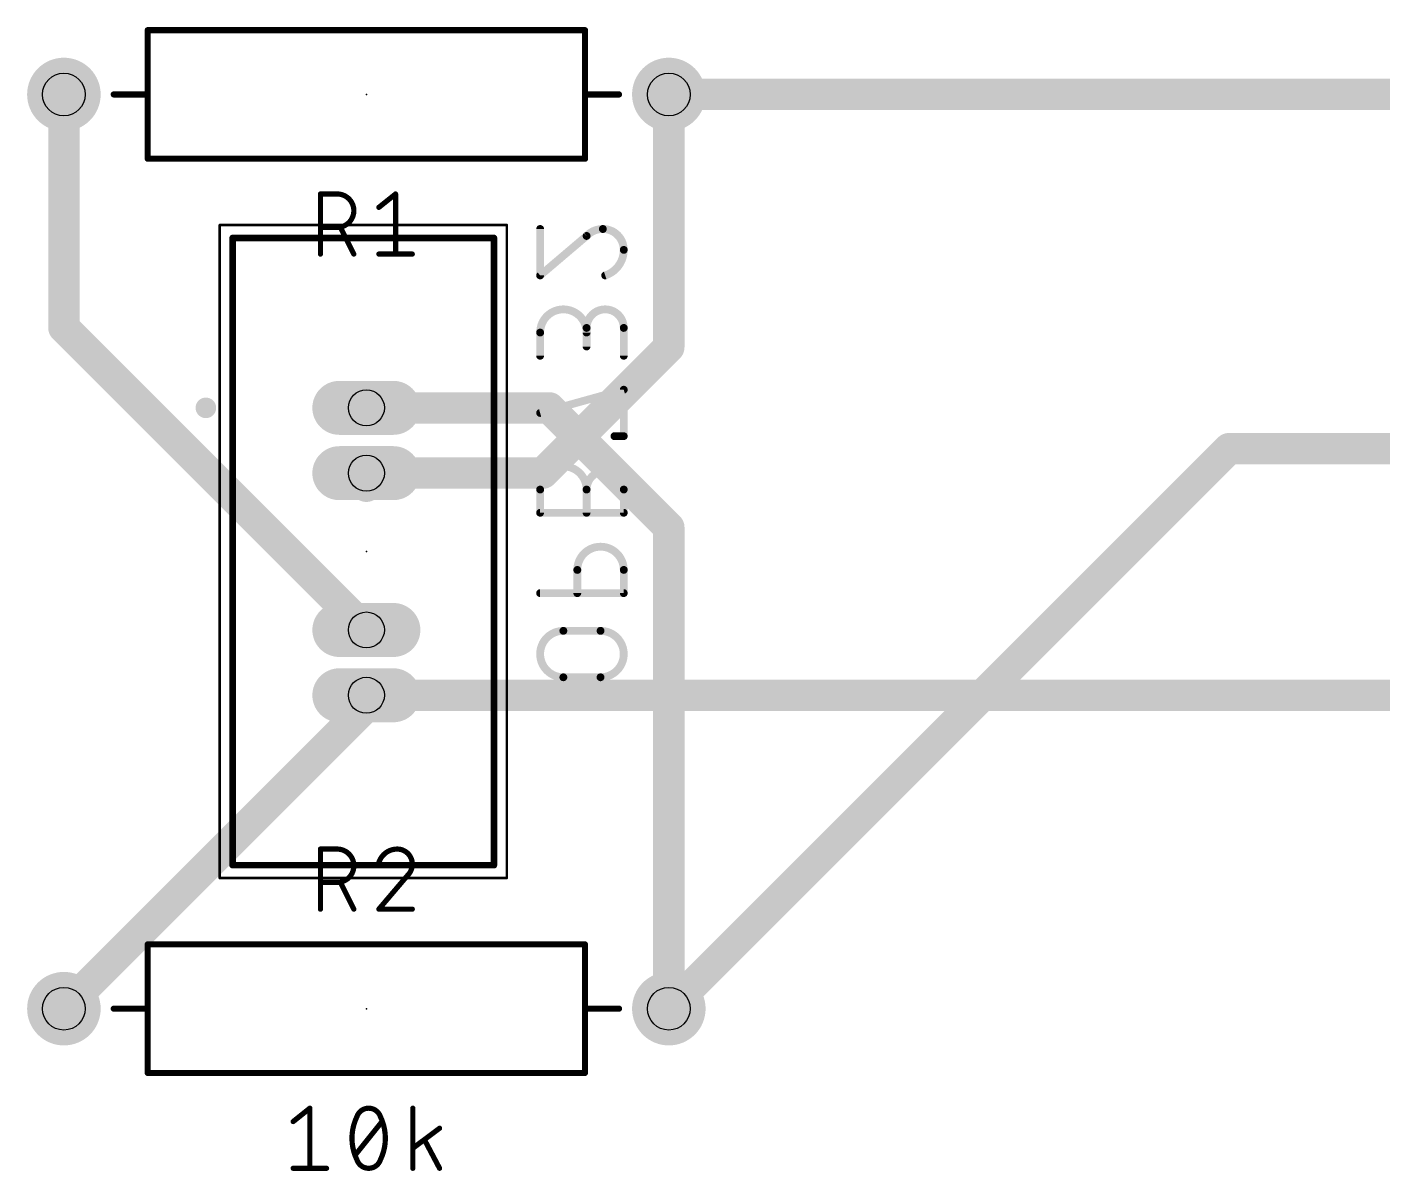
# Model space of a CAD drawing. Extents: x 3.1 to 87.1, y 1.2 to 85.5.
# Drawn here: x 34.04 to 60.4, y 27.32 to 49.57 of the extents above; entities that cross this region are included whole.
import ezdxf

# ---------------------------------------------------------------- set-up
doc = ezdxf.new("R2010")
doc.units = 0
for name, color, linetype in [('1', 12, 'CONTINUOUS'), ('16', 132, 'CONTINUOUS'), ('17', 110, 'CONTINUOUS'), ('21', 40, 'CONTINUOUS'), ('22', 6, 'CONTINUOUS'), ('23', 53, 'CONTINUOUS'), ('24', 53, 'CONTINUOUS'), ('25', 253, 'CONTINUOUS'), ('27', 253, 'CONTINUOUS'), ('28', 253, 'CONTINUOUS'), ('40', 132, 'CONTINUOUS'), ('44', 253, 'CONTINUOUS'), ('51', 253, 'CONTINUOUS'), ('52', 253, 'CONTINUOUS')]:
    doc.layers.add(name, color=color, linetype=linetype)

# ---------------------------------------------------------------- blocks, each defined once
blk = doc.blocks.new('ROUNDP')
at = {"const_width": 0.5}
blk.add_lwpolyline([(0, -0.25, 1), (0, 0.25, 1), (0, -0.25)], format="xyb", dxfattribs=at)
blk = doc.blocks.new('LONGP100')
at = {"const_width": 1}
blk.add_lwpolyline([(-0.5, 0), (0.5, 0)], dxfattribs=at)
at = {"const_width": 0.5}
for points in [[(-0.5, 0.25, 1), (-0.5, -0.25)], [(0.5, -0.25, 1), (0.5, 0.25)]]:
    blk.add_lwpolyline(points, format="xyb", dxfattribs=at)

msp = doc.modelspace()

# ---------------------------------------------------------------- linework, layer by layer
at = {"layer": '1', "const_width": 0.6096}
for points in [[(34.76, 43.725), (34.76, 48.26)], [(40.64, 37.845), (34.76, 43.725)], [(44.195, 42.165), (40.64, 42.165)], [(46.52, 39.84), (44.195, 42.165)], [(46.52, 30.48), (57.412, 41.372)], [(57.412, 41.372), (71.732, 41.372)], [(46.52, 30.48), (46.52, 39.84)], [(34.76, 30.48), (40.64, 36.36)], [(40.64, 36.36), (40.64, 36.575)]]:
    msp.add_lwpolyline(points, dxfattribs=at)
at = {"layer": '1', "const_width": 0.3048}
for points in [[(34.9124, 48.26, 1), (34.6076, 48.26)], [(34.8678, 43.8328, 1), (34.6522, 43.6172)], [(34.6076, 43.725, 1), (34.9124, 43.725)], [(40.64, 42.3174, 1), (40.64, 42.0126)], [(44.3028, 42.2728, 1), (44.0872, 42.0572)], [(44.195, 42.0126, 1), (44.195, 42.3174)], [(57.412, 41.5244, 1), (57.412, 41.2196)], [(57.5198, 41.2642, 1), (57.3042, 41.4798)], [(46.6724, 39.84, 1), (46.3676, 39.84)], [(46.4122, 39.7322, 1), (46.6278, 39.9478)], [(40.5322, 37.7372, 1), (40.7478, 37.9528)], [(40.7924, 36.575, 1), (40.4876, 36.575)], [(40.7478, 36.2522, 1), (40.5322, 36.4678)], [(40.4876, 36.36, 1), (40.7924, 36.36)], [(34.6522, 30.5878, 1), (34.8678, 30.3722)], [(46.4122, 30.5878, 1), (46.6278, 30.3722)], [(46.3676, 30.48, 1), (46.6724, 30.48)]]:
    msp.add_lwpolyline(points, format="xyb", dxfattribs=at)
at = {"layer": '16', "const_width": 0.6096}
for points in [[(46.52, 48.26), (46.52, 43.345)], [(46.52, 48.26), (68.344, 48.26)], [(46.52, 43.345), (44.07, 40.895)], [(40.64, 40.64), (40.64, 40.895)], [(44.07, 40.895), (40.64, 40.895)], [(40.64, 36.575), (70.435, 36.575)]]:
    msp.add_lwpolyline(points, dxfattribs=at)
at = {"layer": '16', "const_width": 0.3048}
for points in [[(46.6724, 48.26, 1), (46.3676, 48.26)], [(46.52, 48.4124, 1), (46.52, 48.1076)], [(46.3676, 43.345, 1), (46.6724, 43.345)], [(46.6278, 43.2372, 1), (46.4122, 43.4528)], [(40.7924, 40.895, 1), (40.4876, 40.895)], [(40.64, 41.0474, 1), (40.64, 40.7426)], [(43.9622, 41.0028, 1), (44.1778, 40.7872)], [(44.07, 40.7426, 1), (44.07, 41.0474)], [(40.4876, 40.64, 1), (40.7924, 40.64)], [(40.64, 36.7274, 1), (40.64, 36.4226)]]:
    msp.add_lwpolyline(points, format="xyb", dxfattribs=at)
at = {"layer": '21', "const_width": 0.12}
for points in [[(44.89, 49.51), (36.39, 49.51)], [(36.39, 49.51), (36.39, 47.01)], [(44.89, 47.01), (44.89, 49.51)], [(36.39, 48.26), (35.729, 48.26)], [(44.89, 48.26), (45.551, 48.26)], [(36.39, 47.01), (44.89, 47.01)], [(36.39, 31.73), (36.39, 29.23)], [(44.89, 31.73), (36.39, 31.73)], [(44.89, 29.23), (44.89, 31.73)], [(36.39, 30.48), (35.729, 30.48)], [(44.89, 30.48), (45.551, 30.48)], [(36.39, 29.23), (44.89, 29.23)]]:
    msp.add_lwpolyline(points, dxfattribs=at)
at = {"layer": '21', "const_width": 0.06}
for points in [[(36.39, 49.54, 1), (36.39, 49.48)], [(36.42, 49.51, 1), (36.36, 49.51)], [(44.92, 49.51, 1), (44.86, 49.51)], [(44.89, 49.48, 1), (44.89, 49.54)], [(35.729, 48.29, 1), (35.729, 48.23)], [(36.39, 48.23, 1), (36.39, 48.29)], [(44.89, 48.29, 1), (44.89, 48.23)], [(45.551, 48.23, 1), (45.551, 48.29)], [(36.39, 47.04, 1), (36.39, 46.98)], [(36.36, 47.01, 1), (36.42, 47.01)], [(44.86, 47.01, 1), (44.92, 47.01)], [(44.89, 46.98, 1), (44.89, 47.04)], [(36.42, 31.73, 1), (36.36, 31.73)], [(36.39, 31.76, 1), (36.39, 31.7)], [(44.92, 31.73, 1), (44.86, 31.73)], [(44.89, 31.7, 1), (44.89, 31.76)], [(35.729, 30.51, 1), (35.729, 30.45)], [(36.39, 30.45, 1), (36.39, 30.51)], [(44.89, 30.51, 1), (44.89, 30.45)], [(45.551, 30.45, 1), (45.551, 30.51)], [(36.39, 29.26, 1), (36.39, 29.2)], [(36.36, 29.23, 1), (36.42, 29.23)], [(44.86, 29.23, 1), (44.92, 29.23)], [(44.89, 29.2, 1), (44.89, 29.26)]]:
    msp.add_lwpolyline(points, format="xyb", dxfattribs=at)
at = {"layer": '22'}
for points, const_width in [([(38.04, 45.5018, 1), (38.04, 45.4382)], 0.0635), ([(38.0718, 45.47, 1), (38.0082, 45.47)], 0.0635), ([(43.1518, 45.47, 1), (43.0883, 45.47)], 0.0635), ([(43.12, 45.4382, 1), (43.12, 45.5018)], 0.0635), ([(37.52, 42.065, 1), (37.52, 42.265, 1), (37.52, 42.065)], 0.2), ([(38.0082, 33.27, 1), (38.0718, 33.27)], 0.0635), ([(38.04, 33.3018, 1), (38.04, 33.2383)], 0.0635), ([(43.0883, 33.27, 1), (43.1518, 33.27)], 0.0635), ([(43.12, 33.2383, 1), (43.12, 33.3018)], 0.0635)]:
    msp.add_lwpolyline(points, format="xyb", dxfattribs=dict(at, const_width=const_width))
at = {"layer": '22', "const_width": 0.127}
for points in [[(38.04, 45.47), (43.12, 45.47)], [(38.04, 33.27), (38.04, 45.47)], [(43.12, 45.47), (43.12, 33.27)], [(43.12, 33.27), (38.04, 33.27)]]:
    msp.add_lwpolyline(points, dxfattribs=at)
at = {"layer": '23'}
for p in [(40.64, 48.26), (40.64, 30.48)]:
    msp.add_point(p, dxfattribs=at)
at = {"layer": '24'}
msp.add_point((40.64, 39.37), dxfattribs=at)
at = {"layer": '25', "const_width": 0.1016}
for points in [[(39.7476, 45.1558), (39.7476, 46.3242)], [(39.7476, 46.3242), (40.0722, 46.3242)], [(40.8833, 46.0646), (41.2078, 46.3242)], [(41.2078, 46.3242), (41.2078, 45.1558)], [(40.0722, 45.6751), (39.7476, 45.6751)], [(40.3967, 45.1558), (40.1371, 45.6751)], [(40.8833, 45.1558), (41.5324, 45.1558)], [(39.7476, 32.4158), (39.7476, 33.5842)], [(39.7476, 33.5842), (40.0722, 33.5842)], [(40.0722, 32.9351), (39.7476, 32.9351)], [(40.3967, 32.4158), (40.1371, 32.9351)], [(41.435, 33.0649), (40.8833, 32.4158)], [(40.8833, 32.4158), (41.5324, 32.4158)]]:
    msp.add_lwpolyline(points, dxfattribs=at)
at = {"layer": '25'}
for points, const_width in [([(39.773, 46.3242, 1), (39.7222, 46.3242)], 0.0508), ([(39.7476, 46.3496, 1), (39.7476, 46.2988)], 0.0508), ([(40.0722, 45.6751, 1), (40.0722, 46.3242)], 0.1016), ([(40.0722, 46.3496, 1), (40.0722, 46.2988)], 0.0508), ([(40.0722, 46.2988, 1), (40.0722, 46.3496)], 0.0508), ([(41.2332, 46.3242, 1), (41.1824, 46.3242)], 0.0508), ([(41.2237, 46.3044, 1), (41.1919, 46.344)], 0.0508), ([(40.8674, 46.0844, 1), (40.8991, 46.0447)], 0.0508), ([(39.7476, 45.7005, 1), (39.7476, 45.6497)], 0.0508), ([(40.0722, 45.7005, 1), (40.0722, 45.6497)], 0.0508), ([(40.0722, 45.6497, 1), (40.0722, 45.7005)], 0.0508), ([(40.1598, 45.6864, 1), (40.1144, 45.6637)], 0.0508), ([(39.7222, 45.1558, 1), (39.773, 45.1558)], 0.0508), ([(40.374, 45.1444, 1), (40.4195, 45.1672)], 0.0508), ([(40.8833, 45.1812, 1), (40.8833, 45.1304)], 0.0508), ([(41.1824, 45.1558, 1), (41.2332, 45.1558)], 0.0508), ([(41.5324, 45.1304, 1), (41.5324, 45.1812)], 0.0508), ([(39.773, 33.5842, 1), (39.7222, 33.5842)], 0.0508), ([(39.7476, 33.6096, 1), (39.7476, 33.5588)], 0.0508), ([(40.0722, 32.9351, 1), (40.0722, 33.5842)], 0.1016), ([(40.0722, 33.6096, 1), (40.0722, 33.5588)], 0.0508), ([(40.0722, 33.5588, 1), (40.0722, 33.6096)], 0.0508), ([(41.2403, 33.5842, 0.3252), (40.8833, 33.3246)], 0.1016), ([(41.5324, 33.2921, 0.4142), (41.2403, 33.5842)], 0.1016), ([(41.2403, 33.6096, 1), (41.2403, 33.5588)], 0.0508), ([(41.2403, 33.5588, 1), (41.2403, 33.6096)], 0.0508), ([(40.8591, 33.3324, 1), (40.9074, 33.3167)], 0.0508), ([(41.435, 33.0649, 0.2053), (41.5324, 33.2921)], 0.1016), ([(41.5578, 33.2921, 1), (41.507, 33.2921)], 0.0508), ([(41.507, 33.2921, 1), (41.5578, 33.2921)], 0.0508), ([(39.7476, 32.9605, 1), (39.7476, 32.9097)], 0.0508), ([(40.0722, 32.9605, 1), (40.0722, 32.9097)], 0.0508), ([(40.0722, 32.9097, 1), (40.0722, 32.9605)], 0.0508), ([(40.1598, 32.9464, 1), (40.1144, 32.9237)], 0.0508), ([(41.4175, 33.0833, 1), (41.4525, 33.0465)], 0.0508), ([(41.4544, 33.0485, 1), (41.4157, 33.0814)], 0.0508), ([(39.7222, 32.4158, 1), (39.773, 32.4158)], 0.0508), ([(40.374, 32.4044, 1), (40.4195, 32.4272)], 0.0508), ([(40.8639, 32.4323, 1), (40.9026, 32.3993)], 0.0508), ([(40.8833, 32.4412, 1), (40.8833, 32.3904)], 0.0508), ([(41.5324, 32.3904, 1), (41.5324, 32.4412)], 0.0508)]:
    msp.add_lwpolyline(points, format="xyb", dxfattribs=dict(at, const_width=const_width))
at = {"layer": '27', "const_width": 0.1016}
for points in [[(39.2172, 28.2846), (39.5417, 28.5442)], [(39.5417, 28.5442), (39.5417, 27.3758)], [(41.5435, 27.3758), (41.5435, 28.5442)], [(40.4251, 27.6354), (40.9444, 28.2846)], [(42.0628, 28.1547), (41.5435, 27.7653)], [(42.0628, 27.3758), (41.7707, 27.9275)], [(39.2172, 27.3758), (39.8663, 27.3758)]]:
    msp.add_lwpolyline(points, dxfattribs=at)
at = {"layer": '27'}
for points, const_width in [([(39.5671, 28.5442, 1), (39.5163, 28.5442)], 0.0508), ([(39.5576, 28.5244, 1), (39.5259, 28.564)], 0.0508), ([(40.6847, 28.5442, 0.3205), (40.4575, 28.3819)], 0.1016), ([(40.9119, 28.3819, 0.3205), (40.6847, 28.5442)], 0.1016), ([(40.6847, 28.5696, 1), (40.6847, 28.5188)], 0.0508), ([(40.6847, 28.5188, 1), (40.6847, 28.5696)], 0.0508), ([(41.5689, 28.5442, 1), (41.5181, 28.5442)], 0.0508), ([(39.2013, 28.3044, 1), (39.233, 28.2647)], 0.0508), ([(40.4575, 28.3819, 0.1139), (40.3602, 27.96)], 0.1016), ([(40.4335, 28.3902, 1), (40.4816, 28.3737)], 0.0508), ([(40.4804, 28.3708, 1), (40.4347, 28.3931)], 0.0508), ([(40.9348, 28.3931, 1), (40.8891, 28.3708)], 0.0508), ([(41.0093, 27.96, 0.1139), (40.9119, 28.3819)], 0.1016), ([(40.8879, 28.3737, 1), (40.9359, 28.3902)], 0.0508), ([(40.9642, 28.2687, 1), (40.9245, 28.3004)], 0.0508), ([(42.0781, 28.1344, 1), (42.0476, 28.1751)], 0.0508), ([(40.3602, 27.96, 0.1139), (40.4575, 27.5381)], 0.1016), ([(40.3856, 27.96, 1), (40.3348, 27.96)], 0.0508), ([(40.3348, 27.96, 1), (40.3856, 27.96)], 0.0508), ([(40.9119, 27.5381, 0.1139), (41.0093, 27.96)], 0.1016), ([(41.0347, 27.96, 1), (40.9839, 27.96)], 0.0508), ([(40.9839, 27.96, 1), (41.0347, 27.96)], 0.0508), ([(41.7932, 27.9394, 1), (41.7483, 27.9157)], 0.0508), ([(40.4053, 27.6513, 1), (40.4449, 27.6196)], 0.0508), ([(41.5283, 27.7856, 1), (41.5588, 27.7449)], 0.0508), ([(39.2172, 27.4012, 1), (39.2172, 27.3504)], 0.0508), ([(39.8663, 27.3504, 1), (39.8663, 27.4012)], 0.0508), ([(40.4575, 27.5381, 0.3205), (40.6847, 27.3758)], 0.1016), ([(40.4816, 27.5463, 1), (40.4335, 27.5298)], 0.0508), ([(40.4347, 27.5269, 1), (40.4804, 27.5492)], 0.0508), ([(40.6847, 27.3758, 0.3205), (40.9119, 27.5381)], 0.1016), ([(40.6847, 27.4012, 1), (40.6847, 27.3504)], 0.0508), ([(40.6847, 27.3504, 1), (40.6847, 27.4012)], 0.0508), ([(40.8891, 27.5492, 1), (40.9348, 27.5269)], 0.0508), ([(40.9359, 27.5298, 1), (40.8879, 27.5463)], 0.0508), ([(42.0404, 27.3639, 1), (42.0853, 27.3877)], 0.0508), ([(39.5163, 27.3758, 1), (39.5671, 27.3758)], 0.0508), ([(41.5181, 27.3758, 1), (41.5689, 27.3758)], 0.0508)]:
    msp.add_lwpolyline(points, format="xyb", dxfattribs=dict(at, const_width=const_width))
at = {"layer": '28', "const_width": 0.1524}
for points in [[(44.0182, 44.7407), (44.0182, 45.6438)], [(44.9213, 45.5083), (44.0182, 44.7407)], [(44.9213, 43.7194), (44.9213, 43.3582)], [(45.6438, 43.1776), (45.6438, 43.7194)], [(44.0182, 43.1776), (44.0182, 43.6291)], [(45.6438, 42.5176), (44.0182, 42.066)], [(45.6438, 41.6144), (45.6438, 42.5176)], [(45.4632, 41.6144), (45.6438, 41.6144)], [(44.0182, 40.5761), (44.0182, 40.1245)], [(44.9213, 40.1245), (44.9213, 40.5761)], [(45.6438, 40.1245), (45.6438, 40.5761)], [(44.0182, 40.1245), (45.6438, 40.1245)], [(44.7407, 39.013), (44.7407, 38.5614)], [(45.6438, 38.5614), (45.6438, 39.013)], [(44.0182, 38.5614), (45.6438, 38.5614)], [(45.1922, 37.8282), (44.4698, 37.8282)], [(44.4698, 36.9251), (45.1922, 36.9251)]]:
    msp.add_lwpolyline(points, dxfattribs=at)
at = {"layer": '28'}
for points, const_width in [([(44.0563, 45.6438, 1), (43.9801, 45.6438)], 0.0762), ([(45.2374, 45.6438, 0.2053), (44.9213, 45.5083)], 0.1524), ([(45.6438, 45.2374, 0.4142), (45.2374, 45.6438)], 0.1524), ([(45.2374, 45.6819, 1), (45.2374, 45.6057)], 0.0762), ([(45.2374, 45.6057, 1), (45.2374, 45.6819)], 0.0762), ([(44.8937, 45.5346, 1), (44.9489, 45.4821)], 0.0762), ([(44.946, 45.4793, 1), (44.8966, 45.5374)], 0.0762), ([(45.2826, 44.7407, 0.3252), (45.6438, 45.2374)], 0.1524), ([(45.6819, 45.2374, 1), (45.6057, 45.2374)], 0.0762), ([(45.6057, 45.2374, 1), (45.6819, 45.2374)], 0.0762), ([(43.9935, 44.7697, 1), (44.0429, 44.7117)], 0.0762), ([(45.2708, 44.7769, 1), (45.2943, 44.7044)], 0.0762), ([(43.9801, 44.7407, 1), (44.0563, 44.7407)], 0.0762), ([(44.9213, 43.6291, 1), (44.0182, 43.6291)], 0.1524), ([(45.6438, 43.7194, 1), (44.9213, 43.7194)], 0.1524), ([(44.9594, 43.7194, 1), (44.8832, 43.7194)], 0.0762), ([(44.8832, 43.7194, 1), (44.9594, 43.7194)], 0.0762), ([(45.6819, 43.7194, 1), (45.6057, 43.7194)], 0.0762), ([(45.6057, 43.7194, 1), (45.6819, 43.7194)], 0.0762), ([(44.0563, 43.6291, 1), (43.9801, 43.6291)], 0.0762), ([(43.9801, 43.6291, 1), (44.0563, 43.6291)], 0.0762), ([(44.8832, 43.6291, 1), (44.9594, 43.6291)], 0.0762), ([(44.8832, 43.3582, 1), (44.9594, 43.3582)], 0.0762), ([(43.9801, 43.1776, 1), (44.0563, 43.1776)], 0.0762), ([(45.6057, 43.1776, 1), (45.6819, 43.1776)], 0.0762), ([(45.6819, 42.5176, 1), (45.6057, 42.5176)], 0.0762), ([(45.654, 42.4808, 1), (45.6336, 42.5543)], 0.0762), ([(44.008, 42.1027, 1), (44.0284, 42.0293)], 0.0762), ([(45.4632, 41.6525, 1), (45.4632, 41.5763)], 0.0762), ([(45.6057, 41.6144, 1), (45.6819, 41.6144)], 0.0762), ([(45.6438, 41.5763, 1), (45.6438, 41.6525)], 0.0762), ([(44.9213, 40.5761, 1), (44.0182, 40.5761)], 0.1524), ([(45.6438, 40.5761, 1), (44.9213, 40.5761)], 0.1524), ([(44.0563, 40.5761, 1), (43.9801, 40.5761)], 0.0762), ([(43.9801, 40.5761, 1), (44.0563, 40.5761)], 0.0762), ([(44.9594, 40.5761, 1), (44.8832, 40.5761)], 0.0762), ([(44.8832, 40.5761, 1), (44.9594, 40.5761)], 0.0762), ([(44.8832, 40.5761, 1), (44.9594, 40.5761)], 0.0762), ([(45.6819, 40.5761, 1), (45.6057, 40.5761)], 0.0762), ([(45.6057, 40.5761, 1), (45.6819, 40.5761)], 0.0762), ([(44.0182, 40.1626, 1), (44.0182, 40.0864)], 0.0762), ([(43.9801, 40.1245, 1), (44.0563, 40.1245)], 0.0762), ([(44.8832, 40.1245, 1), (44.9594, 40.1245)], 0.0762), ([(45.6057, 40.1245, 1), (45.6819, 40.1245)], 0.0762), ([(45.6438, 40.0864, 1), (45.6438, 40.1626)], 0.0762), ([(45.6438, 39.013, 1), (44.7407, 39.013)], 0.1524), ([(44.7788, 39.013, 1), (44.7026, 39.013)], 0.0762), ([(44.7026, 39.013, 1), (44.7788, 39.013)], 0.0762), ([(45.6819, 39.013, 1), (45.6057, 39.013)], 0.0762), ([(45.6057, 39.013, 1), (45.6819, 39.013)], 0.0762), ([(44.0182, 38.5995, 1), (44.0182, 38.5233)], 0.0762), ([(44.7026, 38.5614, 1), (44.7788, 38.5614)], 0.0762), ([(45.6057, 38.5614, 1), (45.6819, 38.5614)], 0.0762), ([(45.6438, 38.5233, 1), (45.6438, 38.5995)], 0.0762), ([(44.4698, 37.8282, 1), (44.4698, 36.9251)], 0.1524), ([(44.4698, 37.8663, 1), (44.4698, 37.7901)], 0.0762), ([(44.4698, 37.7901, 1), (44.4698, 37.8663)], 0.0762), ([(45.1922, 36.9251, 1), (45.1922, 37.8282)], 0.1524), ([(45.1922, 37.8663, 1), (45.1922, 37.7901)], 0.0762), ([(45.1922, 37.7901, 1), (45.1922, 37.8663)], 0.0762), ([(44.4698, 36.9632, 1), (44.4698, 36.887)], 0.0762), ([(44.4698, 36.887, 1), (44.4698, 36.9632)], 0.0762), ([(45.1922, 36.9632, 1), (45.1922, 36.887)], 0.0762), ([(45.1922, 36.887, 1), (45.1922, 36.9632)], 0.0762)]:
    msp.add_lwpolyline(points, format="xyb", dxfattribs=dict(at, const_width=const_width))
at = {"layer": '40', "const_width": 0.05}
for points in [[(37.79, 45.72), (43.37, 45.72)], [(37.79, 45.72), (37.79, 33.02)], [(43.37, 33.02), (43.37, 45.72)], [(43.37, 33.02), (37.79, 33.02)]]:
    msp.add_lwpolyline(points, dxfattribs=at)
at = {"layer": '40', "const_width": 0.025}
for points in [[(37.79, 45.7325, 1), (37.79, 45.7075)], [(37.8025, 45.72, 1), (37.7775, 45.72)], [(43.3825, 45.72, 1), (43.3575, 45.72)], [(43.37, 45.7075, 1), (43.37, 45.7325)], [(37.79, 33.0325, 1), (37.79, 33.0075)], [(37.7775, 33.02, 1), (37.8025, 33.02)], [(43.3575, 33.02, 1), (43.3825, 33.02)], [(43.37, 33.0075, 1), (43.37, 33.0325)]]:
    msp.add_lwpolyline(points, format="xyb", dxfattribs=at)
at = {"layer": '44'}
for centre, radius in [((34.76, 48.26), 0.415), ((46.52, 48.26), 0.415), ((40.64, 42.165), 0.35), ((40.64, 40.895), 0.35), ((40.64, 37.845), 0.35), ((40.64, 36.575), 0.35), ((34.76, 30.48), 0.415), ((46.52, 30.48), 0.415)]:
    msp.add_circle(centre, radius, dxfattribs=at)
at = {"layer": '51', "const_width": 0.12}
for points in [[(36.39, 49.51), (44.89, 49.51)], [(36.39, 47.01), (36.39, 49.51)], [(44.89, 49.51), (44.89, 47.01)], [(44.89, 47.01), (36.39, 47.01)], [(36.39, 29.23), (36.39, 31.73)], [(36.39, 31.73), (44.89, 31.73)], [(44.89, 31.73), (44.89, 29.23)], [(44.89, 29.23), (36.39, 29.23)]]:
    msp.add_lwpolyline(points, dxfattribs=at)
at = {"layer": '51', "const_width": 0.06}
for points in [[(36.39, 49.54, 1), (36.39, 49.48)], [(36.42, 49.51, 1), (36.36, 49.51)], [(44.92, 49.51, 1), (44.86, 49.51)], [(44.89, 49.48, 1), (44.89, 49.54)], [(36.39, 47.04, 1), (36.39, 46.98)], [(36.36, 47.01, 1), (36.42, 47.01)], [(44.86, 47.01, 1), (44.92, 47.01)], [(44.89, 46.98, 1), (44.89, 47.04)], [(36.42, 31.73, 1), (36.36, 31.73)], [(36.39, 31.76, 1), (36.39, 31.7)], [(44.92, 31.73, 1), (44.86, 31.73)], [(44.89, 31.7, 1), (44.89, 31.76)], [(36.39, 29.26, 1), (36.39, 29.2)], [(36.36, 29.23, 1), (36.42, 29.23)], [(44.86, 29.23, 1), (44.92, 29.23)], [(44.89, 29.2, 1), (44.89, 29.26)]]:
    msp.add_lwpolyline(points, format="xyb", dxfattribs=at)
at = {"layer": '52'}
for points, const_width in [([(38.04, 45.5018, 1), (38.04, 45.4382)], 0.0635), ([(38.0718, 45.47, 1), (38.0082, 45.47)], 0.0635), ([(43.1518, 45.47, 1), (43.0883, 45.47)], 0.0635), ([(43.12, 45.4382, 1), (43.12, 45.5018)], 0.0635), ([(37.52, 42.065, 1), (37.52, 42.265, 1), (37.52, 42.065)], 0.2), ([(38.0082, 33.27, 1), (38.0718, 33.27)], 0.0635), ([(38.04, 33.3018, 1), (38.04, 33.2383)], 0.0635), ([(43.0883, 33.27, 1), (43.1518, 33.27)], 0.0635), ([(43.12, 33.2383, 1), (43.12, 33.3018)], 0.0635)]:
    msp.add_lwpolyline(points, format="xyb", dxfattribs=dict(at, const_width=const_width))
at = {"layer": '52', "const_width": 0.127}
for points in [[(38.04, 45.47), (43.12, 45.47)], [(38.04, 33.27), (38.04, 45.47)], [(43.12, 45.47), (43.12, 33.27)], [(43.12, 33.27), (38.04, 33.27)]]:
    msp.add_lwpolyline(points, dxfattribs=at)

# ---------------------------------------------------------------- block references
at = {"layer": '17', "rotation": 180}
for name, p, xscale, yscale in [('ROUNDP', (34.76, 48.26), 1.43, 1.43), ('ROUNDP', (34.76, 48.26), 1.43, 1.43), ('ROUNDP', (46.52, 48.26), 1.43, 1.43), ('ROUNDP', (46.52, 48.26), 1.43, 1.43), ('LONGP100', (40.64, 42.165), 1.05, 1.05), ('LONGP100', (40.64, 42.165), 1.05, 1.05), ('LONGP100', (40.64, 40.895), 1.05, 1.05), ('LONGP100', (40.64, 40.895), 1.05, 1.05), ('LONGP100', (40.64, 37.845), 1.05, 1.05), ('LONGP100', (40.64, 37.845), 1.05, 1.05), ('LONGP100', (40.64, 36.575), 1.05, 1.05), ('LONGP100', (40.64, 36.575), 1.05, 1.05)]:
    msp.add_blockref(name, p, dxfattribs=dict(at, xscale=xscale, yscale=yscale))
at = {"layer": '17', "xscale": 1.43, "yscale": 1.43}
for p in [(34.76, 30.48), (34.76, 30.48), (46.52, 30.48), (46.52, 30.48)]:
    msp.add_blockref('ROUNDP', p, dxfattribs=at)

doc.saveas('drawing.dxf')
